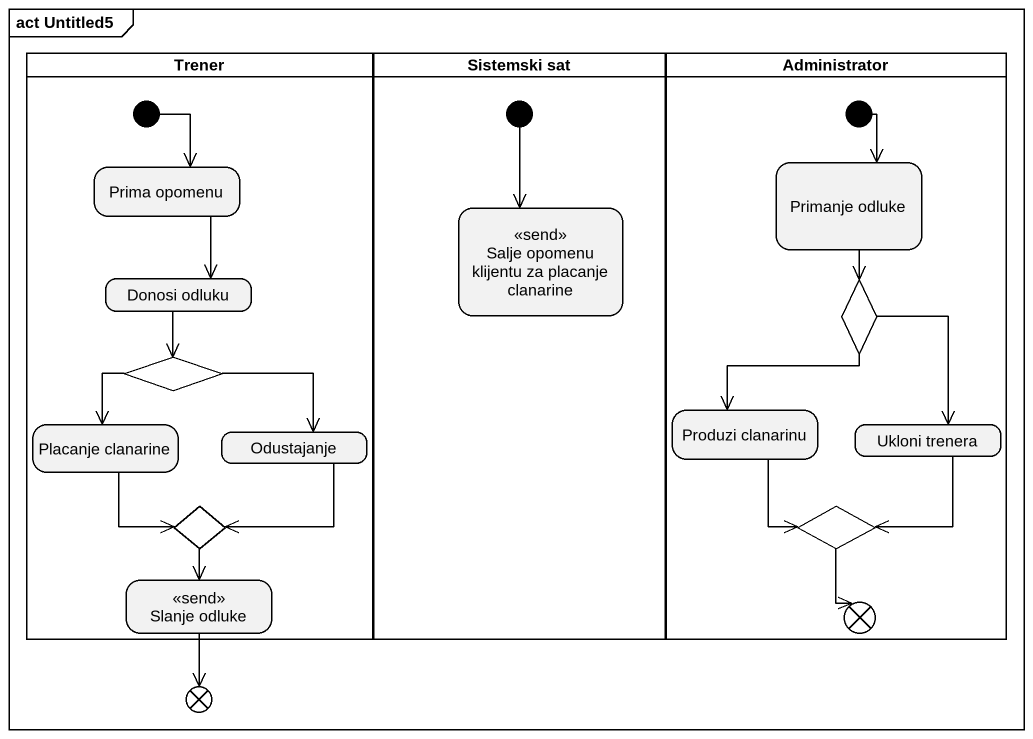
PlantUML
@startuml
mainframe act Untitled5
hide empty description
state Trener <<partition>> {
  state "Prima opomenu" as Prima_opomenu
  state "Donosi odluku" as Donosi_odluku
  state choice2 <<choice>>
  state "Placanje clanarine" as Placanje_clanarine
  state Odustajanje
  state choice3 <<choice>>
  state "Slanje odluke" as Slanje_odluke <<send>>
  [*] --> Prima_opomenu
}
state "Sistemski sat" as Sistemski_sat <<partition>> {
  state "Salje opomenu klijentu za placanje clanarine" as Salje_opomenu_klijentu_za <<send>>
  [*] --> Salje_opomenu_klijentu_za
}
state Administrator <<partition>> {
  state "Primanje odluke" as Primanje_odluke
  state choice1 <<choice>>
  state "Produzi clanarinu" as Produzi_clanarinu
  state "Ukloni trenera" as Ukloni_trenera
  state choice4 <<choice>>
  state flowfinal1 <<end>>
  [*] --> Primanje_odluke
}
state flowfinal2 <<end>>
Prima_opomenu --> Donosi_odluku
Primanje_odluke --> choice1
Donosi_odluku --> choice2
choice1 --> Produzi_clanarinu
choice1 --> Ukloni_trenera
choice2 --> Placanje_clanarine
choice2 --> Odustajanje
Placanje_clanarine --> choice3
Odustajanje --> choice3
Produzi_clanarinu --> choice4
Ukloni_trenera --> choice4
choice3 --> Slanje_odluke
choice4 --> flowfinal1
Slanje_odluke --> flowfinal2
@enduml
